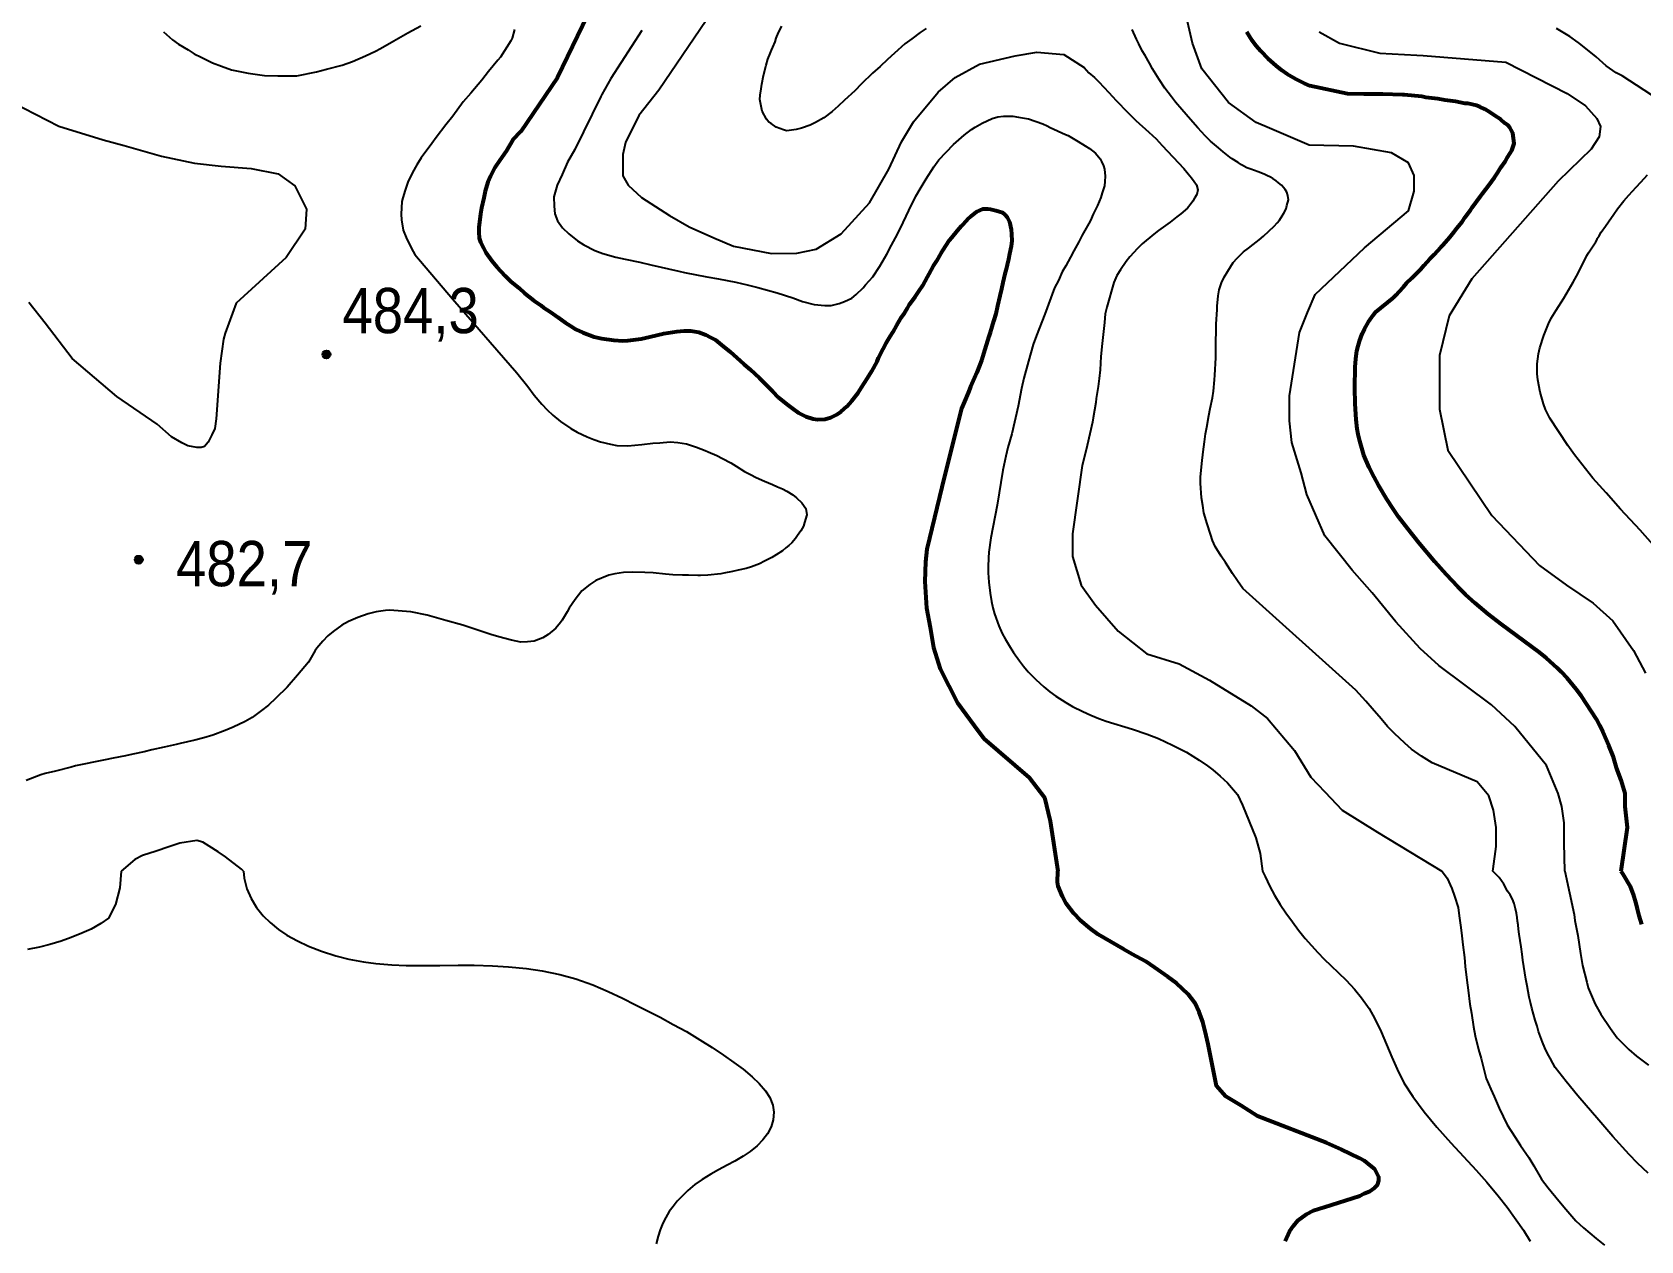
# Model space of a CAD drawing. Header units: metres. Extents: x 552626 to 559174, y 1843804 to 1852371.
# Drawn here: x 557597 to 558202, y 1847861 to 1848315 of the extents above; entities that cross this region are included whole.
import ezdxf

# ---------------------------------------------------------------- set-up
doc = ezdxf.new("R2010")
doc.units = ezdxf.units.M
doc.header["$LTSCALE"] = 6.8
for name, color, linetype, lineweight in [('1', 7, 'Continuous', 25), ('2', 7, 'Continuous', 53), ('5', 7, 'Continuous', 25)]:
    doc.layers.add(name, color=color, linetype=linetype, lineweight=lineweight)

msp = doc.modelspace()

# ---------------------------------------------------------------- hatches: boundary and pattern name
at = {"layer": '5'}
for points in [[(557709.31, 1848194.05, 1), (557706.31, 1848194.05, 1)], [(557638.81, 1848116.96, 1), (557635.81, 1848116.96, 1)]]:
    msp.add_hatch(color=256, dxfattribs=at).paths.add_polyline_path(points)

# ---------------------------------------------------------------- linework, layer by layer
at = {"layer": '1'}
for points in [[(557857.12, 1848329.3), (557832.71, 1848293.36), (557825.15, 1848283.78), (557820.11, 1848273.7), (557819.11, 1848269.16), (557819.11, 1848265.13), (557819.11, 1848261.1), (557821.12, 1848257.57), (557826.16, 1848253.03), (557836.68, 1848246.2), (557844.12, 1848241.91), (557853.34, 1848237.83), (557860.77, 1848234.7), (557874.97, 1848231.96), (557884.48, 1848232.02), (557891.76, 1848233.63), (557901.13, 1848239.33), (557911.75, 1848250.97), (557919.04, 1848263.64), (557923.77, 1848273.95), (557928.32, 1848281.42), (557937.59, 1848292.52), (557944.03, 1848298.01), (557953.1, 1848303.04), (557966.49, 1848306.25), (557974.69, 1848307.58), (557984.83, 1848306.69), (557992.46, 1848301.78), (557994.25, 1848299.84), (557996.32, 1848298.02), (557997.97, 1848296.38), (558001.7, 1848292.43), (558004.52, 1848289.38), (558008.86, 1848284.95), (558011.86, 1848281.91), (558016.74, 1848277.55), (558019.49, 1848275.03), (558021.78, 1848272.56), (558029.88, 1848263.84), (558031.57, 1848261.83), (558032.84, 1848260.34), (558033.79, 1848258.97), (558034.61, 1848257.79), (558035.2, 1848255.85), (558034.77, 1848254.06), (558033.91, 1848252.78), (558033.31, 1848251.61), (558032.6, 1848250.71), (558031.24, 1848249), (558028.75, 1848246.89), (558027.33, 1848245.72), (558024.73, 1848243.69), (558022.96, 1848242.48), (558020.34, 1848240.63), (558018.58, 1848239.24), (558014.25, 1848235.64), (558012.45, 1848233.79), (558009.62, 1848230.64), (558008.27, 1848228.93), (558006.15, 1848225.86), (558004.76, 1848223.69), (558003.61, 1848221.01), (558000.92, 1848211.84), (558000.39, 1848209.32), (558000.04, 1848205.99), (557999.55, 1848201.47), (557999.21, 1848198.14), (557998.76, 1848193.25), (557998.42, 1848188.28), (557998.15, 1848185.06), (557997.68, 1848181.99), (557996.92, 1848177.52), (557996.82, 1848175.96), (557995.84, 1848170.19), (557995.57, 1848168.61), (557993.56, 1848159.89), (557993.2, 1848158.21), (557991.68, 1848152.37), (557988.07, 1848126.68)], [(558173.02, 1848000), (558172.77, 1848010.57), (558172.77, 1848018.07), (558171.88, 1848024.26), (558170.56, 1848029.11), (558166.15, 1848039.71), (558154.24, 1848054.28), (558145.47, 1848062.41), (558125.64, 1848077.24), (558118.73, 1848083.65), (558109.6, 1848093.66), (558100.65, 1848104.46), (558093.11, 1848112.98), (558082.88, 1848125.95), (558076.07, 1848141.5), (558073.98, 1848149.62), (558070.5, 1848160.92), (558069.64, 1848169.16), (558069.64, 1848178.45), (558073.34, 1848202.27), (558076.33, 1848209.74), (558079.27, 1848216.56), (558097.83, 1848234.11), (558114.27, 1848247.94), (558116.39, 1848255.38), (558116.39, 1848261.23), (558114.27, 1848266.02), (558107.9, 1848269.74), (558093.59, 1848272.24), (558077.02, 1848272.7), (558062.02, 1848278.97), (558057.07, 1848281.17), (558046.69, 1848288.72), (558036.63, 1848301.32), (558033.2, 1848310.96), (558030.48, 1848322.35)], [(557646.52, 1848315.26), (557649.98, 1848312.19), (557652.17, 1848310.62), (557655.8, 1848308.39), (557658.07, 1848306.91), (557660.68, 1848305.66), (557664.93, 1848303.59), (557668.36, 1848302.34), (557672.17, 1848300.96), (557678.34, 1848299.66), (557684.55, 1848298.82), (557689.5, 1848298.66), (557691.96, 1848298.67), (557696.61, 1848298.74), (557704.11, 1848300.15), (557707.83, 1848301.13), (557713.68, 1848302.71), (557717.54, 1848304.07), (557722.49, 1848306.19), (557726.21, 1848307.98), (557728.11, 1848308.93), (557733.07, 1848311.87), (557738.38, 1848314.86), (557743.28, 1848317.52)], [(557933.05, 1848316.49), (557930.85, 1848314.96), (557927.66, 1848312.59), (557925.14, 1848310.65), (557921.25, 1848307.2), (557918.59, 1848304.88), (557915.8, 1848302.19), (557912.98, 1848299.68), (557908.79, 1848295.63), (557906.26, 1848293.06), (557902.47, 1848289.52), (557900.07, 1848287.33), (557897.84, 1848285.34), (557894.64, 1848282.97), (557891.56, 1848281.15), (557889.49, 1848280.18), (557886.25, 1848278.99), (557884.2, 1848278.48), (557881.6, 1848278.09), (557880.6, 1848278.07), (557879.56, 1848278.41), (557878.14, 1848278.88), (557876.79, 1848279.46), (557874.9, 1848280.79), (557874.02, 1848281.33), (557873.08, 1848282.41), (557871.54, 1848285.43), (557871.06, 1848287.29), (557870.59, 1848289.79), (557870.76, 1848291.45), (557871.13, 1848293.77), (557871.39, 1848295.54), (557872.01, 1848298.8), (557872.94, 1848302.65), (557873.59, 1848304.92), (557874.45, 1848307.02), (557874.94, 1848308.27), (557875.44, 1848309.51), (557876.31, 1848311.44), (557876.79, 1848312.86), (557877.64, 1848314.97), (557878.84, 1848317.29)], [(558211.15, 1848287.94), (558194.51, 1848298.68), (558192.28, 1848299.79), (558188.51, 1848302.46), (558184.75, 1848305.77), (558178.46, 1848310.93), (558178.07, 1848311.22), (558174.89, 1848313.4), (558169.91, 1848316.47)], [(557778.49, 1848316.08), (557777.58, 1848312.88), (557777.06, 1848311.81), (557773.2, 1848305.71), (557772.24, 1848304.51), (557768.72, 1848300.27), (557766.16, 1848297.05), (557761.98, 1848292.19), (557759.17, 1848288.86), (557755.3, 1848283.58), (557752.67, 1848280.26), (557749.02, 1848275.46), (557747.45, 1848273.28), (557743.32, 1848267.87), (557741.71, 1848265.22), (557740.12, 1848262.39), (557738.35, 1848258.72), (557737.32, 1848255.78), (557736.47, 1848252.85), (557736.17, 1848251.45), (557735.89, 1848246.76), (557735.96, 1848244.58), (557736.67, 1848240.73), (557737.72, 1848237.93), (557739.74, 1848233.88), (557741.01, 1848231.56), (557755.1, 1848214.89), (557779.29, 1848187.11), (557783.49, 1848181.95), (557785.86, 1848178.75), (557788.72, 1848175.34), (557790.69, 1848173.28), (557792.84, 1848171.25), (557795.67, 1848168.84), (557799.63, 1848166.19), (557801.97, 1848164.82), (557805.73, 1848163.15), (557808.31, 1848162.07), (557810.78, 1848161.26), (557814.45, 1848160.32), (557816.87, 1848159.86), (557821, 1848159.7), (557823.62, 1848159.91), (557826.32, 1848160.22)], [(557826.33, 1848315.66), (557814.6, 1848297.65), (557811.22, 1848291.63), (557810.83, 1848290.89), (557801.13, 1848271.03)], [(558016.96, 1848303.4), (558015.35, 1848306.32), (558014.24, 1848308.02), (558012.93, 1848310.7), (558012.08, 1848312.51), (558010.49, 1848316.07)], [(558080.68, 1848315.25), (558088.37, 1848310.99), (558103.59, 1848307.21), (558117.38, 1848306.49), (558119.76, 1848306.37), (558150.85, 1848303.78), (558173.97, 1848292.11), (558180.82, 1848287.4), (558185.11, 1848282.68), (558186.4, 1848279.68), (558185.97, 1848275.81), (558182.97, 1848271.1), (558170.47, 1848259.11), (558138.12, 1848222.41), (558129.64, 1848208.59), (558125.93, 1848193.7), (558125.93, 1848184.66), (558125.93, 1848173.49), (558129.11, 1848158.07), (558145.55, 1848133.61), (558163.5, 1848114.77), (558173.61, 1848107.44), (558183.65, 1848100.62), (558191.09, 1848094.02), (558198.81, 1848082.82), (558203.39, 1848074.34)], [(558145.94, 1848000), (558146.09, 1848000.88), (558147.18, 1848009.24), (558147.18, 1848016.31), (558146.29, 1848022.93), (558144.53, 1848028.23), (558140.12, 1848033.53), (558123.16, 1848040.61), (558119.13, 1848043.16), (558115.45, 1848045.75), (558112.9, 1848048.1), (558109.02, 1848051.67), (558106.35, 1848054.29), (558104.02, 1848057.12), (558100.64, 1848061.11), (558098.33, 1848063.77), (558094.57, 1848067.9), (558052.11, 1848106.19), (558050.06, 1848108.97), (558048.19, 1848111.77), (558045.53, 1848115.84), (558043.98, 1848118.22), (558041.64, 1848121.88), (558040.65, 1848124.14), (558039.92, 1848126.52), (558038.64, 1848130.48), (558037.45, 1848134.54), (558037.04, 1848137.32), (558036.53, 1848140.18), (558036.17, 1848145.71), (558036.1, 1848147.89), (558036.6, 1848153.06), (558037.1, 1848157.41), (558037.67, 1848161.21), (558038.06, 1848164.18), (558038.49, 1848166.78), (558039.28, 1848171.07), (558039.79, 1848173.78), (558040.61, 1848177.7), (558041.05, 1848180.31), (558041.39, 1848184.46), (558041.54, 1848186.3), (558041.9, 1848192.73), (558041.87, 1848194.55), (558041.96, 1848199.4), (558041.99, 1848202.32), (558042, 1848205.43), (558042.46, 1848210.95), (558042.41, 1848212.14), (558042.78, 1848216.1), (558043.17, 1848218.25), (558044.04, 1848220.99), (558044.99, 1848223.02), (558046.37, 1848225.37), (558048.46, 1848228.62), (558049.91, 1848230.25), (558052.29, 1848232.62), (558054.15, 1848233.93), (558055.9, 1848235.31), (558058.26, 1848237.05), (558059.84, 1848238.41), (558061.89, 1848240.38), (558063.87, 1848242.25), (558065.01, 1848243.48), (558065.8, 1848244.48), (558066.9, 1848246.07), (558067.52, 1848247.05), (558068.33, 1848248.7), (558068.65, 1848249.92), (558069.22, 1848252.09), (558069.03, 1848253.71), (558068.53, 1848254.93), (558067.94, 1848256.05), (558066.58, 1848257.62), (558065.47, 1848258.5), (558064.57, 1848259.22), (558063.36, 1848260.17), (558062.4, 1848260.61), (558061.14, 1848261.29), (558060.07, 1848261.8), (558057.79, 1848262.64), (558055.02, 1848263.69), (558053.6, 1848264.16), (558051.55, 1848265.3), (558050.26, 1848266.15), (558048.1, 1848267.55), (558047.21, 1848268.09), (558044.7, 1848270.08), (558042.97, 1848271.61), (558039.94, 1848274.19), (558037.89, 1848276.14), (558035.18, 1848279.12), (558032.44, 1848282.27), (558029.18, 1848286), (558026.77, 1848288.74), (558025.26, 1848290.75), (558022.79, 1848294.03), (558020.67, 1848297.35), (558020.01, 1848298.36), (558018.11, 1848301.34), (558016.96, 1848303.4)], [(557589.77, 1848288.83), (557607.27, 1848279.78), (557623.93, 1848274.62), (557631.76, 1848272.56), (557645.85, 1848268.52), (557658.25, 1848265.83), (557668.27, 1848264.8), (557679.56, 1848263.91), (557689.7, 1848261.86), (557695.87, 1848257.42), (557700.36, 1848248.55), (557699.79, 1848241.15)], [(557801.13, 1848271.03), (557798.34, 1848266.2), (557796.31, 1848261.63), (557794.53, 1848257.57), (557793.27, 1848253.25), (557793.31, 1848249.79), (557793.56, 1848246.81), (557794.59, 1848244.19), (557796.45, 1848241.57), (557798.9, 1848239.3), (557802.11, 1848236.75), (557804.48, 1848235.2), (557808.65, 1848233.03), (557811.6, 1848232), (557816.51, 1848230.55), (557820.06, 1848229.87), (557825.49, 1848228.66), (557829.62, 1848227.68), (557840.2, 1848225.33), (557842.37, 1848224.76), (557850.66, 1848223.25), (557855.05, 1848222.38), (557861.59, 1848221.13), (557865.89, 1848220.16), (557869.84, 1848219.15), (557873.51, 1848218.21), (557877.1, 1848217.16), (557882.97, 1848215.28), (557886.68, 1848213.97), (557891.01, 1848212.82), (557895.08, 1848212.38), (557897.44, 1848212.47), (557900.46, 1848213.18), (557902.48, 1848213.87), (557905.16, 1848215.18), (557906.74, 1848216.55), (557909.37, 1848219.04), (557910.25, 1848220.14), (557913, 1848223.2), (557915.73, 1848227.25), (557918.32, 1848231.75), (557920.13, 1848235.06), (557921.64, 1848237.79), (557923.41, 1848241.46), (557926.57, 1848248.12), (557929.23, 1848253.54), (557931.22, 1848256.87), (557933.06, 1848260), (557936, 1848264.53), (557937.9, 1848267.12), (557943.34, 1848272.95), (557947.41, 1848276.43), (557950.19, 1848278.48), (557951.55, 1848279.37), (557954.11, 1848280.94), (557957.92, 1848282.66), (557960.04, 1848283.27), (557962.21, 1848283.51), (557965.67, 1848283.55), (557967.82, 1848283.15), (557971.54, 1848282.49), (557976.96, 1848280.64), (557978.5, 1848279.91), (557979.66, 1848279.31), (557985.44, 1848276.69), (557986.4, 1848276.25), (557988.35, 1848275.2), (557990.22, 1848274.04), (557992.79, 1848272.33), (557994.45, 1848271.34), (557996.74, 1848269.68), (557998.45, 1848267.51), (557999.02, 1848266.57), (557999.66, 1848264.91), (558000.09, 1848263.59), (558000.3, 1848260.96), (558000.25, 1848259.04), (558000.07, 1848257.38), (557999.28, 1848254.73), (557998.67, 1848252.93), (557997.45, 1848249.96), (557995.82, 1848246.67), (557994.81, 1848244.36), (557994.22, 1848243.2), (557991.71, 1848238.8), (557990.44, 1848236.38), (557988.55, 1848232.97), (557987.27, 1848230.54), (557985.54, 1848227.33), (557984.25, 1848225.08), (557982.8, 1848221.81), (557981.29, 1848219.08), (557977.66, 1848209.19), (557974.49, 1848201.15), (557973.31, 1848197.72), (557971.48, 1848191.5), (557969.82, 1848185.1), (557968.96, 1848181.21), (557967.72, 1848174.62), (557965.31, 1848164.21), (557963.84, 1848159.03)], [(558206.15, 1848122.62), (558201.27, 1848128), (558193.94, 1848135.87), (558188.57, 1848142.05), (558183.53, 1848147.63), (558180.74, 1848151.12), (558176.71, 1848156.38), (558174.22, 1848159.79), (558167.45, 1848170.11), (558165.77, 1848173.33), (558164.97, 1848175.45), (558163.73, 1848179.89), (558162.89, 1848184.46), (558162.64, 1848186.76), (558162.58, 1848190.51), (558163.08, 1848194.26), (558163.63, 1848196.56), (558165.1, 1848201.13), (558166.9, 1848205.54), (558167.9, 1848207.62), (558169.73, 1848210.73), (558172.61, 1848215.16), (558176.17, 1848221.17), (558178.06, 1848224.59), (558181.31, 1848231.22), (558181.87, 1848232.19), (558184.65, 1848236.37), (558185.19, 1848237.24), (558185.18, 1848237.64), (558185.98, 1848238.65), (558186.73, 1848240.01), (558188.31, 1848242.2), (558189.4, 1848243.79), (558191.43, 1848246.76), (558192.85, 1848248.75), (558195.24, 1848251.76), (558197.09, 1848253.89), (558199.77, 1848256.84), (558201.56, 1848258.69), (558204.08, 1848261.44)], [(557699.79, 1848241.15), (557692.67, 1848230.43), (557673.94, 1848213.24), (557669.69, 1848202.07), (557669.13, 1848199.78), (557667.85, 1848190.71), (557666.33, 1848169.9), (557665.88, 1848166.28), (557664.75, 1848163.79), (557663.4, 1848161.08), (557662.04, 1848159.5), (557660.68, 1848159.04), (557659.1, 1848159.04), (557655.71, 1848159.72), (557653.45, 1848160.85), (557649.61, 1848163.11), (557644.19, 1848167.86), (557629.01, 1848178.22), (557612.27, 1848192.52), (557602.1, 1848205.75), (557595.97, 1848213.54)], [(557826.32, 1848160.22), (557830.47, 1848160.69), (557833.09, 1848160.9), (557836.89, 1848161.16), (557839.84, 1848160.95), (557843.08, 1848160.5), (557844.99, 1848159.81), (557846.79, 1848159.19), (557850.12, 1848158.02), (557851.18, 1848157.51), (557854.45, 1848156.06), (557856.58, 1848155.02), (557859.69, 1848153.37), (557861.66, 1848152.14), (557864.81, 1848150.13), (557867.14, 1848148.93), (557869.18, 1848147.8), (557872.35, 1848146.43), (557875.32, 1848145.22), (557877.25, 1848144.34), (557879.07, 1848143.55), (557880.72, 1848142.73), (557882.98, 1848141.26), (557884.39, 1848140.14), (557886.34, 1848138.27), (557887.95, 1848136.17), (557888.32, 1848133.75), (557887.37, 1848130.9), (557886.97, 1848129.58), (557886, 1848127.73), (557884.82, 1848126.05), (557884.05, 1848124.86), (557882.59, 1848123.24), (557881.51, 1848122.29), (557880.43, 1848121.35), (557879.1, 1848120.28), (557876.8, 1848118.83), (557875.1, 1848117.72), (557872.42, 1848116.41), (557870.52, 1848115.46), (557867.46, 1848114.29), (557865.52, 1848113.7), (557862.5, 1848112.99), (557860.28, 1848112.46), (557857.06, 1848111.91), (557855.9, 1848111.68), (557851.03, 1848111.13), (557848.31, 1848111), (557847.31, 1848110.97), (557843.82, 1848111.12), (557841.54, 1848111.13), (557837.88, 1848111.26), (557835.11, 1848111.49), (557830.58, 1848111.97), (557827.46, 1848112.16), (557822.79, 1848112.26), (557819.43, 1848112.15), (557816.11, 1848111.68), (557813.89, 1848111.15), (557809.01, 1848109.13), (557806.71, 1848107.68), (557803.79, 1848105.25), (557801.24, 1848102.03), (557798.97, 1848098.76), (557798.22, 1848097.39), (557796.39, 1848094.26), (557795.67, 1848093.36), (557793.99, 1848091.25), (557791.08, 1848088.82), (557789.12, 1848087.59), (557785.88, 1848086.4), (557783.36, 1848086.11), (557780.82, 1848086), (557777.27, 1848086.68), (557772.56, 1848087.97), (557769.53, 1848088.9), (557763.17, 1848091), (557759, 1848092.34), (557752.59, 1848094.16), (557745.61, 1848096.1), (557739.44, 1848097.4), (557731.53, 1848097.95), (557729.99, 1848097.87), (557726.48, 1848097.37), (557723.46, 1848096.66), (557719.6, 1848095.3), (557716.04, 1848093.71), (557713.54, 1848092.42), (557710.35, 1848090.04), (557708.35, 1848088.35), (557706.48, 1848086.4), (557704.22, 1848083.77), (557703.51, 1848082.87), (557701, 1848078.47), (557696.91, 1848073.53), (557693.04, 1848069.07), (557688.77, 1848064.93), (557686.06, 1848062.34), (557683.46, 1848060.31), (557679.93, 1848057.71), (557677.27, 1848056.22)], [(557963.84, 1848159.03), (557963.05, 1848155.84), (557961.96, 1848150.55), (557959.73, 1848137.37), (557957.39, 1848125.16), (557956.62, 1848119.77), (557956.48, 1848117.62), (557956.4, 1848114.22), (557956.43, 1848111.98), (557956.63, 1848108.55), (557957.14, 1848104.34), (557957.63, 1848101.26), (557958.13, 1848098.85), (557958.76, 1848096.56), (557960.38, 1848092.08), (557961.71, 1848089.24), (557962.78, 1848087.27), (557964.65, 1848084.15), (557965.92, 1848082.14), (557968.11, 1848078.98), (557969.72, 1848076.91), (557971.45, 1848074.87), (557974.27, 1848071.93), (557977.36, 1848069.14), (557979.54, 1848067.35), (557981.85, 1848065.65), (557985.6, 1848063.26), (557988.07, 1848061.87), (557991.92, 1848059.91), (557995.01, 1848058.5), (557997.95, 1848057.32), (558000.75, 1848056.33), (558010.66, 1848053.36), (558016.09, 1848051.47), (558020.33, 1848049.84), (558025.68, 1848047.34), (558030.85, 1848044.65), (558035.68, 1848041.72), (558038.81, 1848039.54), (558040.73, 1848038.08), (558043.58, 1848035.68), (558046.25, 1848033.14), (558047.85, 1848031.41), (558050.12, 1848028.72), (558051.95, 1848024.71), (558057, 1848012.54), (558058.6, 1848006.57), (558059.48, 1848000)], [(557988.07, 1848126.68), (557988.07, 1848118.09), (557991.29, 1848107.35), (557996.66, 1848099.83), (558005.24, 1848090.17), (558015.97, 1848081.58), (558028.09, 1848077.86), (558039.59, 1848071.73), (558055.23, 1848062.08), (558061.32, 1848057.25), (558071.44, 1848045.29), (558077.6, 1848035.33), (558082.93, 1848029.76), (558089.35, 1848022.87), (558102.66, 1848014.61), (558126.85, 1848000)], [(557677.27, 1848056.22), (557672.77, 1848054.06), (557669.81, 1848052.81), (557665.17, 1848051.09), (557661.73, 1848050.05), (557658.37, 1848049.12), (557652.85, 1848047.94), (557651.35, 1848047.49), (557646.81, 1848046.52), (557642.26, 1848045.54), (557639.34, 1848044.75), (557635.06, 1848043.89), (557632.3, 1848043.3), (557627.66, 1848042.4), (557624.72, 1848041.79), (557620.87, 1848041.07), (557616.69, 1848040.14), (557613.57, 1848039.5), (557611.89, 1848039.04), (557605.95, 1848037.53), (557602.13, 1848036.64), (557600.55, 1848036.09), (557594.95, 1848033.99)], [(557676.62, 1848000), (557675.87, 1848000.76), (557669.88, 1848005.31), (557667.13, 1848007.23), (557663.77, 1848009.39), (557661.4, 1848010.86), (557659.13, 1848011.52), (557652.77, 1848010.51), (557648.55, 1848009.11), (557643.8, 1848007.53), (557638.74, 1848005.81), (557635.76, 1848004.36), (557630.62, 1848000)], [(557630.62, 1848000), (557630.21, 1847993.73), (557628.59, 1847987.42), (557625.96, 1847982.37), (557623.02, 1847980.32), (557619.38, 1847978.23), (557615.92, 1847976.65), (557611.85, 1847975.01), (557608.18, 1847973.72), (557603.85, 1847972.37), (557599.98, 1847971.37), (557595.54, 1847970.51)], [(557676.62, 1848000), (557676.93, 1847997.39), (557677.9, 1847993.37), (557679.54, 1847989.7), (557681.5, 1847986.3), (557684.06, 1847983.22), (557686.6, 1847980.68), (557689.82, 1847978.08), (557692.92, 1847975.96), (557696.91, 1847973.74), (557701.1, 1847971.81), (557705.98, 1847969.87), (557711.28, 1847968.21), (557716.18, 1847966.91), (557721.72, 1847965.89), (557726.38, 1847965.31), (557732.38, 1847964.83), (557737.74, 1847964.58), (557744.44, 1847964.49), (557750.4, 1847964.54), (557757.24, 1847964.66), (557763.26, 1847964.68), (557770.12, 1847964.47), (557776.15, 1847964.06), (557782.95, 1847963.35), (557788.85, 1847962.5), (557795.49, 1847961.21), (557801.53, 1847959.5), (557807.93, 1847957.3), (557813.67, 1847954.78), (557818.97, 1847952.3), (557823.93, 1847949.73), (557828.35, 1847947.46), (557833.11, 1847945.08), (557838, 1847942.43), (557843.03, 1847939.71), (557848.07, 1847936.6), (557852.69, 1847933.75), (557856.96, 1847930.85), (557860.89, 1847928.12), (557864.3, 1847925.56), (557867.78, 1847922.7), (557870.36, 1847920.23), (557872.78, 1847917.44), (557874.31, 1847914.97), (557875.45, 1847912.08), (557875.82, 1847909.49), (557875.62, 1847906.53), (557874.82, 1847903.97), (557873.53, 1847901.33), (557871.73, 1847899), (557869.61, 1847896.84), (557866.97, 1847894.73), (557864.34, 1847892.97), (557861.23, 1847891.11), (557858.38, 1847889.58), (557855.09, 1847887.81), (557852.15, 1847886.16), (557848.91, 1847884.14), (557846.23, 1847882.23), (557843.55, 1847880), (557841.5, 1847878.04), (557839.57, 1847875.98), (557838.01, 1847874.05), (557836.59, 1847872.11)], [(558059.48, 1848000), (558060.4, 1847997.96), (558062.25, 1847994.22), (558063.95, 1847990.98), (558066.14, 1847987.4), (558068.21, 1847984.31), (558070.68, 1847980.91), (558073.01, 1847977.87), (558075.5, 1847974.74), (558077.87, 1847972), (558080.2, 1847969.48), (558082.66, 1847966.97), (558085.11, 1847964.58), (558088.06, 1847961.74), (558090.84, 1847958.98), (558094.04, 1847955.65), (558096.66, 1847952.45), (558099.52, 1847948.41), (558101.7, 1847944.47), (558104.05, 1847939.64), (558108.02, 1847930.05), (558109.99, 1847925.58), (558112.58, 1847920.49), (558115.87, 1847915.39), (558120.13, 1847909.6), (558124.99, 1847903.77), (558130.21, 1847897.96), (558135, 1847892.82), (558139.74, 1847887.68), (558143.73, 1847883.17), (558147.93, 1847878.07), (558151.33, 1847873.71), (558154.81, 1847868.98), (558157.47, 1847865.07), (558159.97, 1847860.95)], [(558126.85, 1848000), (558127.1, 1847999.74), (558128.78, 1847997.36), (558130.64, 1847993.5), (558131.64, 1847990.62), (558132.97, 1847986.28), (558133.32, 1847983.16), (558134, 1847978.75), (558134.36, 1847975.63), (558134.73, 1847972.34), (558135.28, 1847967.58), (558135.58, 1847964.21), (558136.26, 1847959.05), (558136.69, 1847955.27), (558137.3, 1847950.02), (558137.93, 1847946.68), (558138.77, 1847941.54), (558139.33, 1847938.11), (558140.59, 1847932.94), (558141.55, 1847929.64), (558142.73, 1847925.12), (558143.49, 1847922.13), (558145.2, 1847918.08), (558146.44, 1847915.31), (558148.35, 1847910.96), (558149.88, 1847907.81), (558151.4, 1847904.66), (558154.34, 1847900.09), (558156.36, 1847896.99), (558159.46, 1847892.44), (558161.4, 1847889.26), (558164.3, 1847884.27), (558166.83, 1847881.07), (558170.72, 1847876.19), (558173.41, 1847873.01), (558177.15, 1847868.7), (558180.05, 1847865.95), (558184.82, 1847862.01), (558187.93, 1847859.54)], [(558204.38, 1847886.57), (558200.34, 1847890.33), (558197.19, 1847893.6), (558191.05, 1847900.36), (558185.85, 1847906.4), (558177.88, 1847915.6), (558173.58, 1847920.95), (558169.46, 1847926.18), (558168.5, 1847927.88), (558167.47, 1847929.71), (558166.5, 1847931.54), (558165.49, 1847933.63), (558164.66, 1847935.68), (558163.86, 1847937.78), (558163.18, 1847939.81), (558162.59, 1847941.77), (558161.86, 1847944.01), (558161.3, 1847946.23), (558160.59, 1847948.56), (558160.09, 1847950.67), (558159.6, 1847952.67), (558159.2, 1847954.79), (558158.83, 1847956.96), (558158.37, 1847959.42), (558158, 1847961.82), (558157.62, 1847964.11), (558157.3, 1847966.51), (558157, 1847968.84), (558156.61, 1847971.54), (558156.29, 1847973.93), (558155.92, 1847976.36), (558155.67, 1847978.22), (558155.46, 1847979.81), (558155.29, 1847981.22), (558155.14, 1847982.56), (558154.86, 1847984.24), (558154.54, 1847985.86), (558153.99, 1847987.77), (558153.39, 1847989.4), (558152.5, 1847991.1), (558151.55, 1847992.49), (558150.12, 1847995.13), (558148.37, 1847997.61), (558145.94, 1848000)], [(558173.02, 1848000), (558176.58, 1847983.72), (558176.85, 1847981.42), (558177.91, 1847975.81), (558178.94, 1847969.02), (558179.7, 1847964.54), (558181.26, 1847958.23), (558181.83, 1847956.13), (558184.44, 1847950.03), (558186.54, 1847946.28), (558190.15, 1847940.87), (558192.63, 1847937.41), (558197.13, 1847932.94), (558199.99, 1847930.53), (558204.45, 1847927.13)], [(557836.59, 1847872.11), (557835.31, 1847869.91), (557834.23, 1847867.8), (557833.22, 1847865.21), (557832.42, 1847862.85), (557831.68, 1847859.98)]]:
    msp.add_lwpolyline(points, dxfattribs=at)
at = {"layer": '2'}
for points in [[(557807.79, 1848325.19), (557794.61, 1848298), (557780.84, 1848277.8), (557777.87, 1848274.68), (557775.35, 1848270.38), (557772.98, 1848266.96), (557771.03, 1848264.21), (557769.48, 1848261.02), (557768.47, 1848258.71), (557767.48, 1848255.41), (557766.95, 1848252.88), (557766.1, 1848249.13), (557765.73, 1848246.81), (557765.26, 1848243.74), (557765.02, 1848241.8), (557765.05, 1848239.98), (557765.22, 1848237.71), (557765.67, 1848236.21), (557766.74, 1848234.06), (557767.66, 1848232.34), (557769.94, 1848229.22), (557771.75, 1848226.96), (557774.96, 1848223.59), (557777.03, 1848221.46), (557780.25, 1848218.91), (557782.2, 1848217.03), (557785.71, 1848214.24), (557788.48, 1848212.37), (557789.29, 1848211.73), (557792.14, 1848209.96), (557794.73, 1848208.06), (557797.52, 1848206.01), (557799.48, 1848204.78), (557801.55, 1848203.46), (557804.06, 1848202.29), (557808.35, 1848200.68), (557811.26, 1848200.01), (557815.81, 1848199.35), (557819.11, 1848199.18), (557821.01, 1848199.31), (557826.06, 1848199.89), (557829.26, 1848200.62), (557834.58, 1848201.96), (557839.42, 1848202.7), (557842.23, 1848202.93), (557844.69, 1848202.94), (557847.68, 1848202.37), (557850.34, 1848201.4), (557851.99, 1848200.58), (557853.93, 1848199.53), (557856.24, 1848197.7), (557859.48, 1848194.96), (557863.23, 1848191.65), (557864.66, 1848190.36), (557866.99, 1848188.34), (557870.47, 1848185.09), (557872.62, 1848183.06), (557875.51, 1848180.1), (557877.48, 1848178.05), (557880.72, 1848175.32), (557882.81, 1848173.82), (557885.09, 1848172.17), (557887.9, 1848170.76), (557890.65, 1848169.89), (557892.23, 1848169.61), (557895.14, 1848169.76), (557897.26, 1848170.37), (557899.6, 1848171.46), (557901.11, 1848172.55), (557903.35, 1848174.54), (557905.12, 1848176.57), (557907.52, 1848179.58), (557908.83, 1848181.65), (557911.08, 1848185.1), (557912.69, 1848187.75), (557914.64, 1848191.44), (557915.22, 1848192.79), (557916.93, 1848196.18), (557918.06, 1848198.22), (557919.59, 1848200.77), (557920.67, 1848202.54), (557922.12, 1848204.99), (557923.87, 1848208.02), (557924.97, 1848209.6), (557926.12, 1848211.47), (557926.72, 1848212.63), (557928, 1848214.24), (557929.01, 1848215.73), (557930.41, 1848217.89), (557931.82, 1848219.88), (557933.63, 1848223.19), (557934.23, 1848224.36), (557935.9, 1848227.29), (557937.05, 1848229.15), (557938.72, 1848232.08)], [(558125.27, 1848290.1), (558120.75, 1848290.58), (558119.34, 1848290.88), (558112.79, 1848291.5), (558111.99, 1848291.53), (558104.71, 1848291.74), (558097.65, 1848291.74), (558091.44, 1848291.95), (558077.24, 1848294.89), (558075.19, 1848295.77), (558071.94, 1848297.4), (558068.69, 1848299.37), (558066.63, 1848300.84), (558064.62, 1848302.43), (558061.61, 1848305.08), (558058.79, 1848307.96), (558057.1, 1848309.95), (558055.55, 1848312), (558053.51, 1848315.21)], [(558194.17, 1848000), (558196.59, 1848016.31), (558195.71, 1848024.25), (558195.67, 1848029.14), (558194.14, 1848034.1), (558192.44, 1848038.82), (558191.14, 1848043.1), (558189.6, 1848047.22), (558187.3, 1848052.33), (558186.14, 1848054.72), (558184.87, 1848057.08), (558179.28, 1848065.71), (558177.3, 1848068.32), (558173.87, 1848072.44), (558171.66, 1848074.87), (558170.15, 1848076.34), (558166.11, 1848079.94), (558163.51, 1848082.07), (558149.12, 1848092.68), (558144.2, 1848096.51), (558139.31, 1848100.61), (558135.68, 1848103.94), (558132.87, 1848106.73), (558128.42, 1848111.43), (558124.19, 1848116.18), (558118.32, 1848123.15), (558114.02, 1848128.5), (558110.57, 1848133.11), (558108.53, 1848136), (558106.12, 1848139.64), (558102.98, 1848144.94), (558101.35, 1848147.97), (558099.58, 1848151.53), (558097.58, 1848156.24), (558096.71, 1848158.84), (558095.98, 1848161.43), (558095.4, 1848164.06), (558095.04, 1848166.16), (558094.66, 1848169.58), (558094.27, 1848175.53), (558094.12, 1848181.56), (558094.23, 1848189.29), (558094.47, 1848192.43), (558094.93, 1848195.42), (558095.36, 1848197.24), (558095.9, 1848199.04), (558096.91, 1848201.83), (558097.71, 1848203.61), (558098.24, 1848204.58), (558099.31, 1848206.31), (558101.1, 1848208.9), (558101.85, 1848209.93), (558108.48, 1848215.34), (558109.64, 1848216.39), (558110.7, 1848217.51), (558112.39, 1848219.44), (558113.61, 1848220.77), (558115.59, 1848222.64), (558116.8, 1848223.96), (558118.86, 1848225.93), (558120.14, 1848227.54), (558122.33, 1848229.89), (558123.97, 1848231.54), (558126.48, 1848234.29), (558127.38, 1848235.22), (558129.79, 1848238.05), (558131.3, 1848239.96), (558132.5, 1848241.46), (558134.41, 1848243.87), (558135.59, 1848245.56), (558137.56, 1848248.25), (558138.18, 1848249.23), (558141.35, 1848253.43), (558142.15, 1848254.44), (558144.6, 1848257.73), (558146.65, 1848260.52), (558147.8, 1848262.39), (558148.96, 1848264.25), (558150.61, 1848266.54), (558151.37, 1848267.91), (558152.44, 1848269.67), (558153.06, 1848270.66), (558153.95, 1848273.22), (558153.93, 1848274.22), (558153.8, 1848275.3), (558153.5, 1848277.19), (558152.91, 1848278.31), (558152.35, 1848279.24), (558151.7, 1848280.08), (558150.52, 1848280.86), (558148.99, 1848282.24), (558146.62, 1848283.79), (558144.94, 1848284.96), (558142.97, 1848286.2), (558141.14, 1848286.99), (558139.9, 1848287.49), (558136.61, 1848288.3), (558135.51, 1848288.35), (558131.97, 1848289.04), (558127.98, 1848289.59), (558125.27, 1848290.1)], [(557938.72, 1848232.08), (557939.34, 1848233.07), (557941.91, 1848236.92), (557942.71, 1848237.92), (557944.86, 1848240.64), (557946.4, 1848242.36), (557948.51, 1848244.61), (557950.07, 1848246.16), (557952, 1848247.57), (557953.12, 1848248.16), (557954.52, 1848248.68), (557956.25, 1848248.79), (557957.27, 1848248.63), (557959.33, 1848248.14), (557961.8, 1848247.33), (557962.7, 1848246.61), (557963.55, 1848245.61), (557964.39, 1848243.79), (557965.09, 1848240.95), (557965.19, 1848239.23), (557965.3, 1848236.69), (557965.07, 1848234.74), (557964.4, 1848231.84), (557964.09, 1848229.79), (557963.02, 1848225.56), (557962.7, 1848224.34), (557961.89, 1848221.05), (557961.44, 1848218.63), (557960.83, 1848216), (557959.88, 1848212.33), (557959.23, 1848209.25), (557958.44, 1848206.6), (557957.12, 1848202.25), (557956.64, 1848200.83), (557955.2, 1848195.92), (557953.85, 1848191.75), (557952.09, 1848187.25), (557951.31, 1848185.25), (557949.78, 1848181.88), (557948.85, 1848179.67), (557947.5, 1848176.32), (557946.43, 1848173.74), (557939.95, 1848148.38), (557933.35, 1848120.96), (557932.84, 1848116.14), (557932.59, 1848108.77), (557933.23, 1848098.73), (557934.58, 1848091.43), (557935.82, 1848083.98), (557938.42, 1848075.92), (557944.9, 1848063.16), (557951.15, 1848054.7), (557954.8, 1848049.77), (557971.74, 1848035.14), (557977.51, 1848027.58), (557979.73, 1848018.69), (557982.52, 1848000)], [(557994.89, 1847978.28), (557990.94, 1847981.57), (557988.58, 1847984.04), (557985.73, 1847987.79), (557984.27, 1847990.45), (557982.74, 1847994.35), (557982.4, 1847995.8), (557982.52, 1848000)], [(558201.92, 1847979.94), (558200.99, 1847983.16), (558200.35, 1847985.79), (558199.65, 1847988.19), (558198.85, 1847991.16), (558197.74, 1847994.23), (558194.89, 1847998.88), (558194.17, 1848000)], [(558067.98, 1847861.02), (558069.65, 1847864.62), (558071.06, 1847866.78), (558072.75, 1847868.72), (558075.97, 1847871.09), (558078.56, 1847872.46), (558082.57, 1847873.75), (558095.96, 1847878), (558097.64, 1847878.96), (558099.8, 1847879.8), (558101.48, 1847881.01), (558102.68, 1847882.21), (558103.16, 1847883.77), (558103.16, 1847884.98), (558102.56, 1847886.3), (558101.6, 1847887.99), (558099.92, 1847889.43), (558097.76, 1847891.12), (558095.84, 1847892.2), (558089.12, 1847895.45), (558083.47, 1847897.98), (558057.61, 1847907.9), (558051.34, 1847911.91), (558045.63, 1847915.34), (558042.21, 1847919.34), (558039.03, 1847935.03), (558038.25, 1847938.19), (558036.99, 1847943.36), (558035.66, 1847946.95), (558034.01, 1847950.5), (558031.55, 1847953.8), (558027.17, 1847957.87), (558023.9, 1847960.32), (558018.92, 1847963.82), (558015.59, 1847966.02), (558010.53, 1847968.85), (558007.24, 1847970.71), (558002.52, 1847973.42), (557997.71, 1847976.19), (557994.89, 1847978.28)]]:
    msp.add_lwpolyline(points, dxfattribs=at)
at = {"layer": '5'}
for centre in [(557707.81, 1848194.05), (557637.31, 1848116.96)]:
    msp.add_circle(centre, 1.5, dxfattribs=at)

# ---------------------------------------------------------------- texts
at = {"layer": '5', "width": 0.9}
for s, p in [('484,3', (557713.82, 1848202.02)), ('482,7', (557651.3, 1848106.99))]:
    msp.add_text(s, height=17, dxfattribs=at).set_placement(p)

doc.saveas('drawing.dxf')
